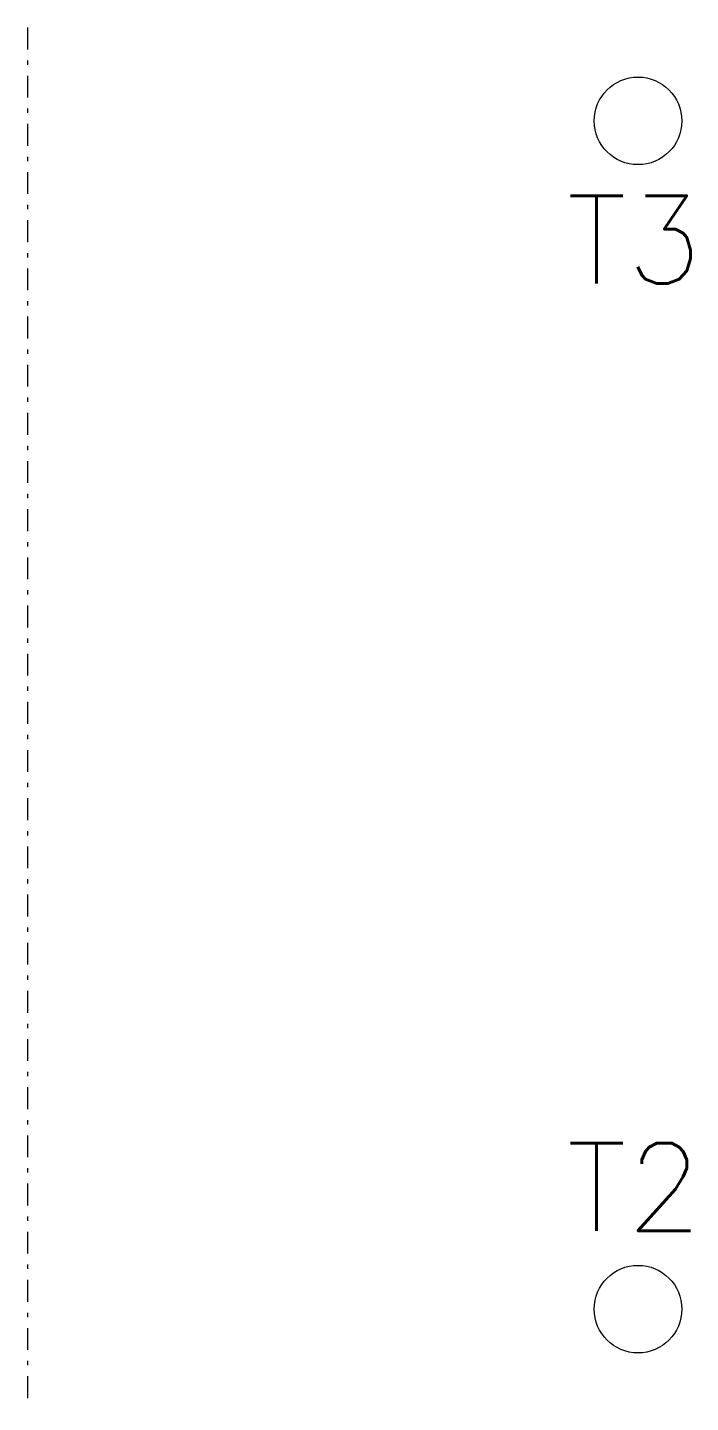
# Model space of a CAD drawing. Extents: x 391 to 553, y 228 to 263.
# Drawn here: x 390.73 to 405.87, y 228.39 to 259.79 of the extents above; entities outside this region: 6.
import ezdxf
from ezdxf.enums import TextEntityAlignment as Align

# ---------------------------------------------------------------- set-up
doc = ezdxf.new("R2010")
doc.units = 0
doc.header["$MEASUREMENT"] = 0
doc.linetypes.add('DASHDOT', pattern=[1, 0.5, -0.25, 0, -0.25])
doc.layers.get('0').update_dxf_attribs({"linetype": 'CONTINUOUS'})
doc.styles.add('ROMANS', font='romans')

msp = doc.modelspace()

# ---------------------------------------------------------------- linework, layer by layer
at = {"linetype": 'DASHDOT'}
for p, q in [((390.73, 259.785), (390.73, 228.385)), ((553.484, 259.785), (553.484, 228.385))]:
    msp.add_line(p, q, dxfattribs=at)
for centre in [(404.67, 257.653), (433.209, 257.653), (530.128, 257.653), (404.67, 230.517)]:
    msp.add_circle(centre, 1)

# ---------------------------------------------------------------- texts
at = {"lineweight": -3, "style": 'ROMANS'}
msp.add_attdef('NOME1', text='', height=2, dxfattribs=at).set_placement((553.405, 261.745), align=Align.MIDDLE_RIGHT)
for tag, p in [('T3', (403.04, 254.942)), ('T4', (431.611, 254.942)), ('T1', (528.345, 254.942)), ('T2', (403.04, 233.308))]:
    msp.add_attdef(tag, text='', height=2, dxfattribs=at).set_placement(p, align=Align.MIDDLE_LEFT)

doc.saveas('drawing.dxf')
